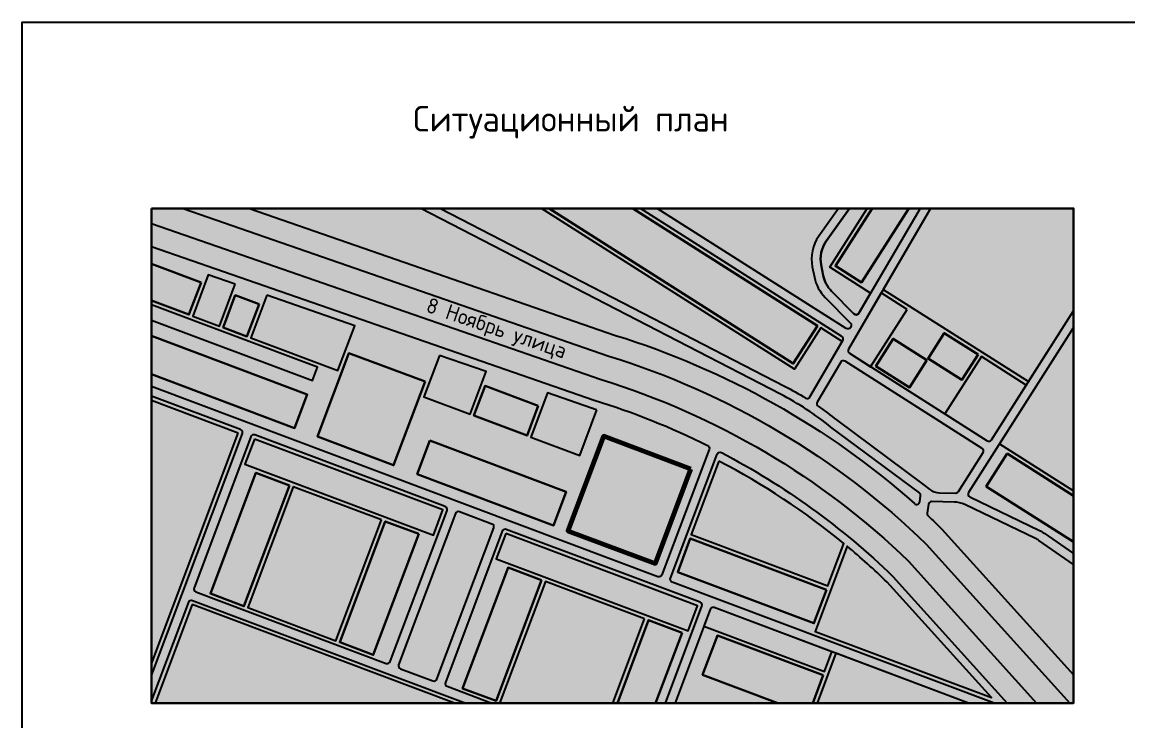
# Model space of a CAD drawing. Header units: inches. Extents: x -59797 to 874375, y -412711 to 5867.
# Drawn here: x 369539 to 391143, y -106446 to -92789 of the extents above; entities that cross this region are included whole.
import ezdxf

# ---------------------------------------------------------------- set-up
doc = ezdxf.new("R2010")
doc.units = ezdxf.units.IN
doc.header["$MEASUREMENT"] = 0
doc.styles.add('Annotative', font='GOST Common.ttf')
doc.styles.add('{18b73a54-fa43-428c-adcb-c1c7bbdf2c84}', font='Simplex.shx')

msp = doc.modelspace()

# ---------------------------------------------------------------- hatches: boundary and pattern name
at = {"true_color": 0xffd1a3, "transparency": 33554687}
h = msp.add_hatch(color=41, dxfattribs=at)
h.dxf.hatch_style = 1
h.paths.add_polyline_path([(382431.3317085218, -104726.8486420773), (381776.1129085355, -104480.4986387388), (381167.9623968166, -106098.0007418421), (381915.8041864762, -106098.0007418421)])
h.paths.add_polyline_path([(385188.7169564164, -105554.7101764872), (383122.9494935313, -104778.020280854), (382834.3680610488, -105545.5623036958), (384303.6923784964, -106098.0007418421), (384984.4498740437, -106098.0007418421)])
h.paths.add_polyline_path([(385255.3363765846, -103882.2079794493), (385008.9863732461, -104537.4267794355), (382347.1028495461, -103536.6084040107), (382593.4528528845, -102881.3896040244)])
h.paths.add_polyline_path([(377506.0714275755, -100968.6294220286), (377259.721424237, -101623.8482220148), (379921.6049479371, -102624.6665974397), (380167.9549512755, -101969.4477974535)])
h.paths.add_polyline_path([(379686.9867560433, -103695.0263130795), (379031.7679560564, -103448.6763097408), (378143.5403499646, -105811.1013890638), (378798.7591499516, -106057.4513924025)])
h.paths.add_polyline_path([(377287.7529298065, -102792.9593071944), (376632.5341298203, -102546.6093038559), (375744.3065237285, -104909.034383179), (376399.5253237147, -105155.3843865174)])
h.paths.add_polyline_path([(374760.4804155749, -101842.7521514608), (374105.2616155887, -101596.4021481223), (373217.034009497, -103958.8272274453), (373872.2528094832, -104205.1772307838)])
h.paths.add_polyline_path([(377411.5803790897, -99816.02822140988), (375924.5263793536, -99256.92375461623), (375310.1957817004, -100890.8630748286), (376797.2497814365, -101449.9675416222)])
h.paths.add_polyline_path([(372064.6738792961, -98922.7658048481), (372064.6738792961, -99670.60759450759), (374863.0322138661, -100722.7379440611), (375109.3822172045, -100067.5191440748)])
h.paths.add_polyline_path([(379622.1056378725, -100291.1118491983), (378583.6394234082, -99900.66799226761), (378365.6866235794, -100480.3585545658), (379404.1528380438, -100870.8024114965)])
h.paths.add_polyline_path([(374168.1033945455, -98303.51841598067), (373703.3247743138, -98128.77035525936), (373467.0094504504, -98757.29984915745), (373931.7880706821, -98932.04790987876)])
h.paths.add_polyline_path([(373034.0383699397, -97877.1311960115), (372064.6738792961, -97512.6682936783), (372064.6738792961, -98230.04792561338), (372797.723046076, -98505.6606899103)])
h.paths.add_polyline_path([(381470.2907970526, -96428.7938136686), (379836.495091474, -96428.7938136686), (384605.9549325235, -99464.01753753105), (385076.8974579219, -98723.99252893905)])
h.paths.add_polyline_path([(386861.7214040147, -96428.7938136686), (386145.1260468968, -96428.7938136686), (385429.372429241, -97553.50765556988), (385939.4087741044, -97878.0883136641)])
h.paths.add_polyline_path([(387216.3441776023, -99398.40482388053), (386557.5333941927, -98979.14600087274), (386218.4126240738, -99512.03024318797), (386877.2234074834, -99931.28906619576)])
h.paths.add_polyline_path([(388214.2757311309, -99284.77940457857), (387555.4649477187, -98865.52058156914), (387240.0884637925, -99361.09376224506), (387898.8992472047, -99780.35258525447)])
h.paths.add_polyline_path([(388785.0314052514, -101221.6832929349), (388376.5420146392, -101863.5713121614), (390080.7231809573, -102948.0905822995), (390080.7231809573, -102046.2450981499)])
at = {"true_color": 0xfee3a0, "transparency": 33554687}
h = msp.add_hatch(dxfattribs=at)
h.set_pattern_fill('ANSI31', color=41)
h.set_pattern_definition([(45, (0, 0), (-0.08838834764831845, 0.08838834764831845), [])])
h.paths.add_polyline_path([(374319.2932441564, -98128.71658424132), (374006.670219252, -98960.20219597287), (375709.8550189541, -99600.56779766417), (376038.8185804655, -98725.62114821526)], flags=17)
h.paths.add_polyline_path([(372064.6738792961, -98315.51555871523), (372064.6738792961, -98613.72985400684), (375211.1831710603, -99796.75844620669), (375309.4193135927, -99535.47910156252)])
h.paths.add_polyline_path([(373698.8543364976, -97913.34155729145), (373174.3478787607, -97731.26788158223), (372872.6051946454, -98533.81497600648), (373392.1273018802, -98729.14556306289)])
h.paths.add_polyline_path([(377690.0197311275, -99302.78001196409), (377385.7920275616, -100111.9365297306), (378290.8044750108, -100452.2042684694), (378603.7149645141, -99619.9540851652)], flags=17)
edge = h.paths.add_edge_path(flags=17)
edge.add_arc((376392.8686210113, -114165.7656515197), 14475.08997812029, 72.39897139119734, 72.83712768443456)
edge.add_line((380664.3079742612, -100335.2546079542), (379803.3454863653, -100036.3858285395))
edge.add_line((379803.3454863653, -100036.3858285395), (379479.0349866129, -100898.956697592))
edge.add_line((379479.0349866129, -100898.956697592), (380435.2650454915, -101258.4812994534))
edge.add_line((380435.2650454915, -101258.4812994534), (380769.9476971052, -100368.3235466838))
edge = h.paths.add_edge_path()
edge.add_line((376929.8131288714, -105427.3511958714), (377565.429107447, -105666.3309053183))
edge.add_arc((377586.5448220189, -105610.1692938909), 60.00000000000958, 249.3946790963726, 339.3946790969013)
edge.add_line((377642.7064334465, -105631.2850084623), (378753.9033448377, -102675.8269326141))
edge.add_arc((378697.7417334103, -102654.7112180423), 60.00000000000107, 339.3946790963548, 429.394679096249)
edge.add_line((378718.8574479823, -102598.5496066149), (378083.2414694379, -102359.5698971798))
edge.add_arc((378062.125754866, -102415.7315086071), 60.00000000001644, 69.3946790963157, 159.3946790963417)
edge.add_line((378005.9641434386, -102394.6157940353), (376894.7672320161, -105350.0738698722))
edge.add_arc((376950.9288434435, -105371.1895844441), 60.00000000002156, 159.3946790963027, 249.3946790961921)
h.paths.add_polyline_path([(378987.3396737362, -102784.9615306958), (378802.3592301353, -103276.9552901383), (382551.4562547844, -104686.5455896808), (382736.4366983885, -104194.5518302467)], flags=17)
h.paths.add_polyline_path([(374076.6525305788, -100938.6350911537), (373891.672086978, -101430.6288505789), (377573.4702278969, -102814.9160296494), (377758.4506714978, -102322.9222702242)])
h.paths.add_polyline_path([(376557.6519812506, -102518.4550177597), (374835.3625641449, -101870.9064375561), (373947.1349580532, -104233.3315168791), (375669.4243751589, -104880.8800970827)])
h.paths.add_polyline_path([(373761.2954815431, -100820.0667440917), (372064.6738792961, -100182.1687817796), (372064.6738792961, -105332.582900874)])
h.paths.add_polyline_path([(372860.9644151373, -104172.0091416853), (372136.8276273585, -106098.0007418421), (377983.5375344266, -106098.0007418421)])
h.paths.add_polyline_path([(381701.2307599658, -104452.3443526433), (379761.8689046128, -103723.1805991754), (378873.6412985211, -106085.6056784984), (378906.6085338357, -106098.0007418421), (381082.494763713, -106098.0007418421)])
h.paths.add_polyline_path([(385436.0853682628, -105124.1015605849), (385069.9175071466, -106098.0007418421), (388026.3717258848, -106098.0007418421)])
edge = h.paths.add_edge_path(flags=16)
edge.add_arc((383040.1117817487, -104287.3610686284), 60.00000000000968, 69.3946790962539, 159.3946790963417)
edge.add_line((382983.9501703213, -104266.2453540566), (382860.7339077101, -104593.9644960609))
edge.add_line((382860.7339077101, -104593.9644960609), (385216.8712425121, -105479.8280279169))
edge.add_line((385216.8712425121, -105479.8280279169), (385361.2032196936, -105095.9472744891))
edge.add_line((385361.2032196936, -105095.9472744891), (383061.2274963206, -104231.1994572011))
edge = h.paths.add_edge_path()
edge.add_arc((376712.2368479177, -113784.7835777915), 13986.65208712485, 45.94669336921483, 50.23012374508765)
edge.add_line((385659.5776240345, -103034.3636026319), (385033.9211454411, -104698.426446359))
edge.add_line((385033.9211454411, -104698.426446359), (388475.0398467569, -105992.2226615698))
edge.add_line((388475.0398467569, -105992.2226615698), (386437.5382483709, -103732.6718953331))
edge = h.paths.add_edge_path(flags=17)
edge.add_line((383150.4176015853, -101368.01003595), (382611.0604063981, -102802.5420814349))
edge.add_line((382611.0604063981, -102802.5420814349), (385283.4906626802, -103807.3258308797))
edge.add_line((385283.4906626802, -103807.3258308797), (385594.3849722109, -102980.4380953299))
edge.add_arc((376712.2368479178, -113784.7835777919), 13986.65208712503, 50.57670626045025, 62.59295648811582)
edge = h.paths.add_edge_path(flags=17)
edge.add_line((385532.1211676687, -99435.09459136157), (385074.8330902803, -100217.9406516425))
edge.add_arc((385126.641729942, -100248.203910826), 59.99999999999257, 149.7092881575284, 235.3671680069527)
edge.add_arc((381706.4538782072, -105199.9754028633), 5958.11647033427, 51.0662554975637, 55.36716800696962, ccw=False)
edge.add_line((385450.6611587396, -100565.3164386594), (387133.1746429041, -101819.6937859207))
edge.add_line((387133.1746429041, -101819.6937859207), (387271.932008978, -101923.142642889))
edge.add_arc((387465.0453283401, -101664.1171076233), 323.0897430045391, 233.2940800532556, 269.0178133546504)
edge.add_line((387459.5070689484, -101987.1593799619), (387779.352920174, -101992.6428396863))
edge.add_arc((387780.3814132498, -101932.6516553173), 60.00000000001095, 269.0178133545211, 327.5278422354843)
edge.add_line((387831.000559703, -101964.8650378212), (388315.4287229977, -101203.6491009064))
edge.add_arc((388264.8095765444, -101171.4357184025), 60.00000000000063, 327.5278422355258, 417.5278422355259)
edge.add_line((388297.0229590483, -101120.8165719492), (385616.1431898345, -99414.73870409193))
edge.add_arc((385583.9298073304, -99465.35785054498), 59.99999999997273, 57.52784223517948, 149.7092881575124)
edge = h.paths.add_edge_path(flags=17)
edge.add_line((389155.420108326, -99883.71174417868), (388281.7679264036, -99327.73058124853))
edge.add_line((388281.7679264036, -99327.73058124853), (387568.9712198722, -100447.7980213867))
edge.add_line((387568.9712198722, -100447.7980213867), (388392.0042553381, -100971.5658018177))
edge.add_arc((388424.2176378422, -100920.9466553646), 59.99999999994148, 237.5278422352264, 327.527842235561)
edge.add_line((388474.8367842955, -100953.1600378685), (389155.420108326, -99883.71174417868))
edge = h.paths.add_edge_path(flags=17)
edge.add_line((386829.1619690383, -98403.31058188835), (386322.9865176691, -98081.18694742356))
edge.add_line((386322.9865176691, -98081.18694742356), (385681.9876443319, -99178.53338493442))
edge.add_arc((385733.7962839936, -99208.79664411776), 59.99999999999879, 149.7092881576285, 237.5278422352019)
edge.add_line((385701.5829014895, -99259.41579057086), (386116.3652625132, -99523.37802201683))
edge.add_line((386116.3652625132, -99523.37802201683), (386829.1619690383, -98403.31058188835))
h.paths.add_polyline_path([(390080.7231809574, -98429.71815187151), (390080.7231809574, -96428.7938136686), (387288.207801341, -96428.7938136686), (386363.3667936958, -98012.05866360456), (389198.3712849969, -99816.21954890931)], flags=17)
h.paths.add_polyline_path([(390080.7231809574, -98759.2276474475), (388634.8253486042, -101031.268285326), (390080.7231809574, -101951.4193190485)], flags=17)
edge = h.paths.add_edge_path(flags=17)
edge.add_line((379687.4886964007, -96428.7938136686), (377710.9407479349, -96428.7938136686))
edge.add_line((377710.9407479349, -96428.7938136686), (384434.8554032305, -99903.28049072069))
edge.add_arc((381706.4538782026, -105199.9754028721), 5958.116470344061, 58.197896843402816, 62.74637183829549, ccw=False)
edge.add_arc((384877.9229753715, -100085.3386008763), 59.99999999998628, 238.1978968433701, 329.7092881576124)
edge.add_line((384929.7316150332, -100115.6018600597), (385562.2111267553, -99032.83998970948))
edge.add_line((385562.2111267553, -99032.83998970948), (385144.3896531935, -98766.94370561063))
edge.add_line((385144.3896531935, -98766.94370561063), (384630.4959511228, -99574.46090947444))
edge.add_line((384630.4959511228, -99574.46090947444), (379687.4886964007, -96428.7938136686))
edge = h.paths.add_edge_path(flags=17)
edge.add_line((386115.7856457038, -98085.15809583369), (385318.9290572976, -97578.04867416917))
edge.add_line((385318.9290572976, -97578.04867416917), (386050.3002677926, -96428.7938136686))
edge.add_line((386050.3002677926, -96428.7938136686), (385703.1660166552, -96428.7938136686))
edge.add_line((385703.1660166552, -96428.7938136686), (385248.8314696579, -97073.51390942546))
edge.add_arc((385739.285133233, -97419.13683095381), 599.9999999999898, 144.8276293813748, 191.2358446686579)
edge.add_line((385150.7850638767, -97536.04563458964), (385191.7291623919, -97742.15162546956))
edge.add_arc((385780.2292317482, -97625.2428218338), 599.9999999999762, 191.2358446686511, 224.6095368032884)
edge.add_line((385353.0837335143, -98046.60575724517), (385791.2542600299, -98490.78950510407))
edge.add_arc((385833.9688098532, -98448.65321156294), 59.99999999998131, 224.6095368032962, 329.7092881576285)
edge.add_line((385885.777449515, -98478.91647074628), (386115.7856457038, -98085.15809583369))
edge = h.paths.add_edge_path()
edge.add_line((390080.7231809574, -103387.438609365), (389405.1884621844, -102921.3801524053))
edge.add_arc((389121.2507926337, -103332.9374385882), 500.000000000096, 55.39780081447508, 64.3505994801385)
edge.add_line((389337.6823674637, -102882.2076155049), (387954.897912994, -102218.2217822977))
edge.add_arc((387738.4663381641, -102668.9516053811), 500.000000000186, 64.35059948015102, 89.0178133545635)
edge.add_line((387747.0371137954, -102169.0250689728), (387307.0581502028, -102161.4820387376))
edge.add_arc((387306.029657127, -102221.4732231066), 59.99999999998086, 89.01781335457616, 171.7565709958095)
edge.add_line((387246.6495869169, -102212.8704757643), (387221.4047540921, -102387.1217801342))
edge.add_arc((387280.7848243022, -102395.7245274766), 59.99999999998793, 171.756570995727, 227.2295267658689)
edge.add_arc((376392.8686209419, -114165.7656515877), 15973.73279416441, 45.893170424884374, 47.229526765830485, ccw=False)
edge.add_line((387510.5609483795, -102695.9331902219), (390080.7231809574, -105546.1945331206))
edge.add_line((373980.7342446363, -96428.7938136686), (381131.8968144886, -98911.20072302344))
edge.add_arc((376392.8686210121, -114165.7656515157), 15973.73279406386, 48.507660954841526, 72.74191614313048, ccw=False)
edge.add_arc((387015.5356724969, -102155.78929747), 59.99999999999202, 228.507660954882, 351.7565709957487)
edge.add_line((387074.9157427071, -102164.3920448124), (387091.6907424514, -102048.6033760363))
edge.add_arc((387032.3106722412, -102040.000628694), 60.00000000003301, 351.7565709958175, 413.2940800531699)
edge.add_line((387068.1731513593, -101991.8977951859), (385342.141942911, -100705.0763408896))
edge.add_arc((381706.4538782046, -105199.9754028679), 5781.206213345223, 51.03242124744302, 62.74748619478796)
edge.add_line((384353.7428940071, -100060.5001234222), (377325.5728218166, -96428.7938136686))
edge.add_line((385486.7415874384, -96428.7938136686), (385104.22099688, -96971.60684297433))
edge.add_arc((385739.2851332329, -97419.13683095387), 776.9102569941454, 144.8276293813663, 191.2358446686497)
edge.add_line((384977.2655663584, -97570.51624541641), (385018.2096648737, -97776.62223629637))
edge.add_arc((385780.2292317482, -97625.24282183379), 776.9102569941413, 191.2358446686529, 224.6095368037186)
edge.add_line((385227.1397004076, -98170.84479923504), (385721.5700115075, -98672.06041130706))
edge.add_arc((385678.8554616844, -98714.19670484855), 60.0000000000296, -30.29071184243162, 44.60953680373859, ccw=False)
edge.add_line((385730.6641013462, -98744.45996403196), (385722.9479040224, -98757.66956859818))
edge.add_arc((385671.1392643607, -98727.40630941477), 59.99999999998523, 237.5278422355184, 329.7092881575404, ccw=False)
edge.add_line((385638.9258818568, -98778.02545586803), (381947.41349458, -96428.7938136686))
at = {"true_color": 0xbad4c1, "transparency": 33554687}
h = msp.add_hatch(color=9, dxfattribs=at)
h.dxf.hatch_style = 1
h.paths.add_polyline_path([(373761.2954815431, -100820.0667440917), (372064.6738792961, -100182.1687817796), (372064.6738792961, -105332.582900874)])
h.paths.add_polyline_path([(374076.6525305788, -100938.6350911537), (373891.672086978, -101430.6288505789), (377573.4702278969, -102814.9160296494), (377758.4506714978, -102322.9222702242)])
h.paths.add_polyline_path([(376557.6519812506, -102518.4550177597), (374835.3625641449, -101870.9064375561), (373947.1349580532, -104233.3315168791), (375669.4243751589, -104880.8800970827)])
h.paths.add_polyline_path([(378987.3396737362, -102784.9615306958), (378802.3592301353, -103276.9552901383), (382551.4562547844, -104686.5455896808), (382736.4366983885, -104194.5518302467)])
h.paths.add_polyline_path([(381701.2307599658, -104452.3443526433), (379761.8689046128, -103723.1805991754), (378873.6412985211, -106085.6056784984), (378906.6085338357, -106098.0007418421), (381082.494763713, -106098.0007418421)])
edge = h.paths.add_edge_path()
edge.add_arc((376392.8686210113, -114165.7656515197), 14475.08997812029, 72.39897139119734, 72.83712768443456)
edge.add_line((380664.3079742612, -100335.2546079542), (379803.3454863653, -100036.3858285395))
edge.add_line((379803.3454863653, -100036.3858285395), (379479.0349866129, -100898.956697592))
edge.add_line((379479.0349866129, -100898.956697592), (380435.2650454915, -101258.4812994534))
edge.add_line((380435.2650454915, -101258.4812994534), (380769.9476971052, -100368.3235466838))
h.paths.add_polyline_path([(377690.0197311275, -99302.78001196409), (377385.7920275616, -100111.9365297306), (378290.8044750108, -100452.2042684694), (378603.7149645141, -99619.9540851652)])
h.paths.add_polyline_path([(372064.6738792961, -98315.51555871523), (372064.6738792961, -98613.72985400684), (375211.1831710603, -99796.75844620669), (375309.4193135927, -99535.47910156252)])
h.paths.add_polyline_path([(374319.2932441564, -98128.71658424132), (374006.670219252, -98960.20219597287), (375709.8550189541, -99600.56779766417), (376038.8185804655, -98725.62114821526)])
h.paths.add_polyline_path([(373698.8543364976, -97913.34155729145), (373174.3478787607, -97731.26788158223), (372872.6051946454, -98533.81497600648), (373392.1273018802, -98729.14556306289)])
edge = h.paths.add_edge_path()
edge.add_line((386115.7856457038, -98085.15809583369), (385318.9290572976, -97578.04867416917))
edge.add_line((385318.9290572976, -97578.04867416917), (386050.3002677926, -96428.7938136686))
edge.add_line((386050.3002677926, -96428.7938136686), (385703.1660166552, -96428.7938136686))
edge.add_line((385703.1660166552, -96428.7938136686), (385248.8314696579, -97073.51390942546))
edge.add_arc((385739.285133233, -97419.13683095381), 599.9999999999898, 144.8276293813748, 191.2358446686579)
edge.add_line((385150.7850638767, -97536.04563458964), (385191.7291623919, -97742.15162546956))
edge.add_arc((385780.2292317482, -97625.2428218338), 599.9999999999762, 191.2358446686511, 224.6095368032884)
edge.add_line((385353.0837335143, -98046.60575724517), (385791.2542600299, -98490.78950510407))
edge.add_arc((385833.9688098532, -98448.65321156294), 59.99999999998131, 224.6095368032962, 329.7092881576285)
edge.add_line((385885.777449515, -98478.91647074628), (386115.7856457038, -98085.15809583369))
h.paths.add_polyline_path([(390080.7231809574, -98429.71815187151), (390080.7231809574, -96428.7938136686), (387288.207801341, -96428.7938136686), (386363.3667936958, -98012.05866360456), (389198.3712849969, -99816.21954890931)])
edge = h.paths.add_edge_path()
edge.add_line((386829.1619690383, -98403.31058188835), (386322.9865176691, -98081.18694742356))
edge.add_line((386322.9865176691, -98081.18694742356), (385681.9876443319, -99178.53338493442))
edge.add_arc((385733.7962839936, -99208.79664411776), 59.99999999999879, 149.7092881576285, 237.5278422352019)
edge.add_line((385701.5829014895, -99259.41579057086), (386116.3652625132, -99523.37802201683))
edge.add_line((386116.3652625132, -99523.37802201683), (386829.1619690383, -98403.31058188835))
edge = h.paths.add_edge_path()
edge.add_line((389155.420108326, -99883.71174417868), (388281.7679264036, -99327.73058124853))
edge.add_line((388281.7679264036, -99327.73058124853), (387568.9712198722, -100447.7980213867))
edge.add_line((387568.9712198722, -100447.7980213867), (388392.0042553381, -100971.5658018177))
edge.add_arc((388424.2176378422, -100920.9466553646), 59.99999999994148, 237.5278422352264, 327.527842235561)
edge.add_line((388474.8367842955, -100953.1600378685), (389155.420108326, -99883.71174417868))
h.paths.add_polyline_path([(390080.7231809574, -98759.2276474475), (388634.8253486042, -101031.268285326), (390080.7231809574, -101951.4193190485)])
edge = h.paths.add_edge_path()
edge.add_line((385532.1211676687, -99435.09459136157), (385074.8330902803, -100217.9406516425))
edge.add_arc((385126.641729942, -100248.203910826), 59.99999999999257, 149.7092881575284, 235.3671680069527)
edge.add_arc((381706.4538782072, -105199.9754028633), 5958.11647033427, 51.0662554975637, 55.36716800696962, ccw=False)
edge.add_line((385450.6611587396, -100565.3164386594), (387133.1746429041, -101819.6937859207))
edge.add_line((387133.1746429041, -101819.6937859207), (387271.932008978, -101923.142642889))
edge.add_arc((387465.0453283401, -101664.1171076233), 323.0897430045391, 233.2940800532556, 269.0178133546504)
edge.add_line((387459.5070689484, -101987.1593799619), (387779.352920174, -101992.6428396863))
edge.add_arc((387780.3814132498, -101932.6516553173), 60.00000000001095, 269.0178133545211, 327.5278422354843)
edge.add_line((387831.000559703, -101964.8650378212), (388315.4287229977, -101203.6491009064))
edge.add_arc((388264.8095765444, -101171.4357184025), 60.00000000000063, 327.5278422355258, 417.5278422355259)
edge.add_line((388297.0229590483, -101120.8165719492), (385616.1431898345, -99414.73870409193))
edge.add_arc((385583.9298073304, -99465.35785054498), 59.99999999997273, 57.52784223517948, 149.7092881575124)
edge = h.paths.add_edge_path()
edge.add_arc((376712.2368479177, -113784.7835777915), 13986.65208712485, 45.94669336921483, 50.23012374508765)
edge.add_line((385659.5776240345, -103034.3636026319), (385033.9211454411, -104698.426446359))
edge.add_line((385033.9211454411, -104698.426446359), (388475.0398467569, -105992.2226615698))
edge.add_line((388475.0398467569, -105992.2226615698), (386437.5382483709, -103732.6718953331))
h.paths.add_polyline_path([(385436.0853682628, -105124.1015605849), (385069.9175071466, -106098.0007418421), (388026.3717258848, -106098.0007418421)])
edge = h.paths.add_edge_path()
edge.add_arc((383040.1117817487, -104287.3610686284), 60.00000000000968, 69.3946790962539, 159.3946790963417)
edge.add_line((382983.9501703213, -104266.2453540566), (382860.7339077101, -104593.9644960609))
edge.add_line((382860.7339077101, -104593.9644960609), (385216.8712425121, -105479.8280279169))
edge.add_line((385216.8712425121, -105479.8280279169), (385361.2032196936, -105095.9472744891))
edge.add_line((385361.2032196936, -105095.9472744891), (383061.2274963206, -104231.1994572011))
edge = h.paths.add_edge_path()
edge.add_line((376929.8131288714, -105427.3511958714), (377565.429107447, -105666.3309053183))
edge.add_arc((377586.5448220189, -105610.1692938909), 60.00000000000958, 249.3946790963726, 339.3946790969013)
edge.add_line((377642.7064334465, -105631.2850084623), (378753.9033448377, -102675.8269326141))
edge.add_arc((378697.7417334103, -102654.7112180423), 60.00000000000107, 339.3946790963548, 429.394679096249)
edge.add_line((378718.8574479823, -102598.5496066149), (378083.2414694379, -102359.5698971798))
edge.add_arc((378062.125754866, -102415.7315086071), 60.00000000001644, 69.3946790963157, 159.3946790963417)
edge.add_line((378005.9641434386, -102394.6157940353), (376894.7672320161, -105350.0738698722))
edge.add_arc((376950.9288434435, -105371.1895844441), 60.00000000002156, 159.3946790963027, 249.3946790961921)
h.paths.add_polyline_path([(372860.9644151373, -104172.0091416853), (372136.8276273585, -106098.0007418421), (377983.5375344266, -106098.0007418421)])
edge = h.paths.add_edge_path()
edge.add_line((379687.4886964007, -96428.7938136686), (377710.9407479349, -96428.7938136686))
edge.add_line((377710.9407479349, -96428.7938136686), (384434.8554032305, -99903.28049072069))
edge.add_arc((381706.4538782026, -105199.9754028721), 5958.116470344061, 58.197896843402816, 62.74637183829549, ccw=False)
edge.add_arc((384877.9229753715, -100085.3386008763), 59.99999999998628, 238.1978968433701, 329.7092881576124)
edge.add_line((384929.7316150332, -100115.6018600597), (385562.2111267553, -99032.83998970948))
edge.add_line((385562.2111267553, -99032.83998970948), (385144.3896531935, -98766.94370561063))
edge.add_line((385144.3896531935, -98766.94370561063), (384630.4959511228, -99574.46090947444))
edge.add_line((384630.4959511228, -99574.46090947444), (379687.4886964007, -96428.7938136686))
at = {"true_color": 0xdedede, "transparency": 33554687}
h = msp.add_hatch(color=254, dxfattribs=at)
h.dxf.hatch_style = 1
h.paths.add_polyline_path([(390080.7231809574, -98759.2276474475), (390080.7231809574, -98429.71815187151), (389198.3712849969, -99816.21954890931), (388474.8367842955, -100953.1600378685, -0.4142135623748285), (388392.0042553381, -100971.5658018177), (387568.9712198722, -100447.7980213867), (385701.5829014895, -99259.41579057086, -0.4031055768831052), (385681.9876443319, -99178.53338493442), (386322.9865176691, -98081.18694742356), (387288.207801341, -96428.7938136686), (387083.3266176434, -96428.7938136686), (385885.777449515, -98478.91647074628, -0.4936866384856656), (385791.2542600299, -98490.78950510407), (385353.0837335143, -98046.60575724517, -0.1466583130175318), (385191.7291623919, -97742.15162546957), (385150.7850638767, -97536.04563458965, -0.2053078769199524), (385248.8314696579, -97073.51390942547), (385703.1660166552, -96428.7938136686), (385486.7415874384, -96428.7938136686), (385104.2209968799, -96971.60684297436, 0.2053078769199463), (384977.2655663584, -97570.51624541645), (385018.2096648737, -97776.62223629636, 0.1466583130175364), (385227.1397004036, -98170.84479923091), (385721.5700115078, -98672.06041130738, -0.3389689299423128), (385730.664101346, -98744.45996403215), (385722.9479040223, -98757.6695685984, -0.4254094866033498), (385638.9258818568, -98778.02545586805), (381947.41349458, -96428.7938136686), (381617.9039990039, -96428.7938136686), (385553.4861702038, -98933.34836939062, -0.4031055768848362), (385573.0814273616, -99014.23077502724), (384929.7316150332, -100115.6018600597, -0.4219609960265088), (384846.3037558419, -100136.331001843, 0.0198490722854005), (384434.8554032296, -99903.28049072021), (377710.9407479349, -96428.7938136686), (377325.5728218166, -96428.7938136686), (384353.7428940063, -100060.5001234218, -0.051161181441761), (385342.1419429111, -100705.0763408896), (387068.1731513595, -101991.8977951861, -0.2751525572463298), (387091.6907424514, -102048.6033760364), (387074.9157427071, -102164.3920448124, -0.596408924708134), (386975.7844784815, -102200.7319562069, 0.1061377691199623), (381131.8968144886, -98911.20072302346), (373980.7342446363, -96428.7938136686), (372685.3635971918, -96428.7938136686), (380999.2376970481, -99314.81665364662, -0.1175705691038983), (387204.7102324562, -102991.0887805267), (390006.3016734699, -106098.0007418421), (390080.7231809574, -106098.0007418421), (390080.7231809574, -105546.1945331206), (387510.5609483795, -102695.9331902219, 0.005831020617463709), (387240.0410386481, -102439.7693220676, -0.2468867766165941), (387221.4047540921, -102387.1217801342), (387246.6495869169, -102212.8704757642, -0.3775631674667887), (387307.0581502028, -102161.4820387376), (387747.0371137955, -102169.0250689728, -0.1080485747501292), (387954.897912994, -102218.2217822977), (389337.6823674636, -102882.2076155048, -0.03908383606521163), (389405.1884621843, -102921.3801524052), (390080.7231809574, -103387.438609365), (390080.7231809574, -103172.5107452091), (389505.6514343654, -102775.7627418724, 0.03908383606519861), (389414.2602985132, -102722.7301578316), (388053.7226390066, -102069.4267969663, -0.4495371778495771), (388029.0752815329, -101983.1258356925)])
h.paths.add_polyline_path([(388315.4287229977, -101203.6491009064), (387831.000559703, -101964.8650378212, -0.2609932192898004), (387779.352920174, -101992.6428396863), (387459.5070689478, -101987.1593799618, -0.1571489954811399), (387271.9320089763, -101923.1426428878), (387133.1746429041, -101819.6937859207), (385450.6611587397, -100565.3164386594, 0.01876847433358762), (385092.5428101029, -100297.5725614639, -0.3921870789453372), (385074.8330902803, -100217.9406516426), (385532.1211676687, -99435.09459136157, -0.4254094866063162), (385616.1431898345, -99414.73870409193), (388297.0229590486, -101120.8165719494, -0.4142135623713812)], flags=16)
h.paths.add_polyline_path([(380848.9628310015, -99772.40427525979), (372064.673879296, -96723.08475909985), (372064.673879296, -97172.75109152921), (380716.5036077072, -100176.0895958045, -0.04083135386487804), (382932.501851304, -101064.6949756062, -0.3842567057704391), (382961.8663912929, -101139.494178909), (382039.0952686522, -103593.7948870264, -0.4142135623735355), (381961.8179426529, -103628.8407838819), (372064.673879296, -99907.69988695893), (372064.673879296, -100096.7011486752), (373808.1703047818, -100752.2231670456, -0.4142135623697311), (373843.2162016374, -100829.5004930442), (372064.673879296, -105559.9017530879), (372064.673879296, -106062.5897101309), (372793.1208380909, -104125.134318447, -0.414213562375973), (372870.3981640904, -104090.088421591), (378210.8563866343, -106098.0007418421), (378713.5443436774, -106098.0007418421), (377843.345082153, -105770.8221093211, -0.4142135623698794), (377808.2991852972, -105693.5447833225), (378919.4960966901, -102738.0867074583, -0.414213562376833), (378996.7734226896, -102703.0408106022), (382783.3115216265, -104126.708253201, -0.4142135623726843), (382818.357418482, -104203.9855792002), (382106.2431725993, -106098.0007418421), (382295.2444343044, -106098.0007418421), (382983.9501703213, -104266.2453540566, -0.4142135623734978), (383061.2274963206, -104231.1994572011), (385361.2032196936, -105095.9472744891), (388026.3717258848, -106098.0007418421), (388529.0596829279, -106098.0007418421), (382239.7339173515, -103733.3319878643, -0.4142135623731499), (382204.688020496, -103656.0546618651), (383115.5378801186, -101233.4610190743, -0.4509697651338888), (383199.5909985141, -101201.453632842, -0.07095484995919556), (386552.5899265746, -103621.3397005587), (388785.8660740629, -106098.0007418421), (389357.8670336561, -106098.0007418421), (386858.150862088, -103325.862749256, 0.1174307334937301)], flags=17)
h.paths.add_polyline_path([(378753.9033448379, -102675.8269326136), (377642.7064334465, -105631.2850084622, -0.41421356237645), (377565.4291074469, -105666.3309053183), (376929.8131288714, -105427.3511958714, -0.4142135623728336), (376894.7672320161, -105350.0738698722), (378005.9641434387, -102394.6157940352, -0.414213562373359), (378083.241469438, -102359.5698971798), (378718.8574479823, -102598.5496066149, -0.4142135623697522)], flags=17)
h.paths.add_polyline_path([(377840.3713915914, -102332.3560191777), (376729.1744801692, -105287.8140950135, -0.4142135623728742), (376651.89715417, -105322.859991869), (372932.6579389675, -103924.4956697511, -0.4142135623732168), (372897.6120421119, -103847.2183437519), (374008.8089535331, -100891.7602679158, -0.4142135623729807), (374086.0862795323, -100856.7143710603), (377805.3254947359, -102255.0786931784, -0.4142135623733254)], flags=17)
h.paths.add_polyline_path([(377758.4506714978, -102322.9222702242), (377573.4702278969, -102814.9160296494), (373891.672086978, -101430.6288505789), (374076.6525305788, -100938.6350911537)], flags=16)
h.paths.add_polyline_path([(377287.7529298065, -102792.9593071944), (376399.5253237147, -105155.3843865174), (375744.3065237285, -104909.034383179), (376632.5341298203, -102546.6093038559)], flags=16)
h.paths.add_polyline_path([(376557.6519812506, -102518.4550177597), (375669.4243751589, -104880.8800970827), (373947.1349580532, -104233.3315168791), (374835.3625641449, -101870.9064375561)], flags=16)
h.paths.add_polyline_path([(374760.4804155749, -101842.7521514608), (373872.2528094832, -104205.1772307838), (373217.034009497, -103958.8272274453), (374105.2616155887, -101596.4021481223)], flags=16)
h.paths.add_polyline_path([(380999.2376970482, -99314.81665364663), (372685.3635971918, -96428.7938136686), (372064.673879296, -96428.7938136686), (372064.673879296, -96723.08475909985), (380848.9628310015, -99772.40427525979, -0.1174307334937316), (386858.150862088, -103325.862749256), (389357.8670336561, -106098.0007418421), (390006.3016734699, -106098.0007418421), (387204.7102324563, -102991.0887805268, 0.1175705691038979)])
at = {"true_color": 0xfff3d7, "transparency": 33554687}
h = msp.add_hatch(color=7, dxfattribs=at)
h.dxf.hatch_style = 1
h.paths.add_polyline_path([(380716.5036077073, -100176.0895958045), (372064.673879296, -97172.75109152921), (372064.673879296, -97512.66829367829), (373034.0383699397, -97877.1311960115), (372797.723046076, -98505.6606899103), (372064.673879296, -98230.04792561337), (372064.673879296, -98315.5155587152), (375309.4193135927, -99535.47910156252), (375211.1831710603, -99796.75844620669), (372064.673879296, -98613.72985400683), (372064.673879296, -98922.76580484807), (375109.3822172045, -100067.5191440748), (374863.0322138661, -100722.7379440611), (372064.673879296, -99670.60759450756), (372064.673879296, -99907.69988695893), (381961.8179426529, -103628.8407838819, 0.4142135623735355), (382039.0952686522, -103593.7948870264), (382961.8663912929, -101139.494178909, 0.3842567057704481), (382932.501851304, -101064.6949756062, 0.04083135386487719)])
h.paths.add_polyline_path([(378365.6866235794, -100480.3585545658), (378583.6394234082, -99900.66799226761), (379622.1056378725, -100291.1118491983), (379404.1528380438, -100870.8024114965)], flags=16)
h.paths.add_polyline_path([(380167.9549512755, -101969.4477974535), (379921.6049479371, -102624.6665974397), (377259.721424237, -101623.8482220148), (377506.0714275755, -100968.6294220286)], flags=16)
h.paths.add_polyline_path([(379479.0349866129, -100898.956697592), (379803.3454863653, -100036.3858285395), (380664.3079742612, -100335.2546079542, -0.00191181981809469), (380769.9476971052, -100368.3235466838), (380435.2650454915, -101258.4812994534)], flags=16)
h.paths.add_polyline_path([(378290.8044750108, -100452.2042684694), (377385.7920275616, -100111.9365297306), (377690.0197311275, -99302.78001196409), (378603.7149645141, -99619.9540851652)], flags=16)
h.paths.add_polyline_path([(380894.1583419342, -100879.5555383047), (382606.2862834006, -101523.283593887), (381910.9668650387, -103372.6294381421), (380198.8389235723, -102728.9013825598)], flags=16)
h.paths.add_polyline_path([(376797.2497814365, -101449.9675416222), (375310.1957817004, -100890.8630748286), (375924.5263793536, -99256.92375461623), (377411.5803790897, -99816.02822140988)], flags=16)
h.paths.add_polyline_path([(375709.8550189541, -99600.56779766417), (374006.670219252, -98960.20219597287), (374319.2932441564, -98128.71658424132), (376038.8185804655, -98725.62114821526)], flags=16)
h.paths.add_polyline_path([(373931.7880706821, -98932.04790987876), (373467.0094504504, -98757.29984915745), (373703.3247743138, -98128.77035525936), (374168.1033945455, -98303.51841598067)], flags=16)
h.paths.add_polyline_path([(373392.1273018802, -98729.14556306289), (372872.6051946454, -98533.81497600648), (373174.3478787607, -97731.26788158223), (373698.8543364976, -97913.34155729145)], flags=16)
h.paths.add_polyline_path([(378996.7734226896, -102703.0408106022, 0.4142135623768387), (378919.4960966901, -102738.0867074583), (377808.2991852972, -105693.5447833225, 0.4142135623698794), (377843.345082153, -105770.8221093211), (378713.5443436774, -106098.0007418421), (378906.6085338357, -106098.0007418421), (378873.6412985211, -106085.6056784984), (379761.8689046128, -103723.1805991754), (381701.2307599658, -104452.3443526433), (381082.494763713, -106098.0007418421), (381167.9623968166, -106098.0007418421), (381776.1129085355, -104480.4986387388), (382431.3317085218, -104726.8486420773), (381915.8041864762, -106098.0007418421), (382106.2431725993, -106098.0007418421), (382818.357418482, -104203.9855792002, 0.4142135623726912), (382783.3115216265, -104126.708253201)])
h.paths.add_polyline_path([(379031.7679560564, -103448.6763097408), (379686.9867560433, -103695.0263130795), (378798.7591499516, -106057.4513924025), (378143.5403499646, -105811.1013890638)], flags=16)
h.paths.add_polyline_path([(378802.3592301353, -103276.9552901383), (378987.3396737362, -102784.9615306958), (382736.4366983885, -104194.5518302467), (382551.4562547844, -104686.5455896808)], flags=16)
h.paths.add_polyline_path([(377840.3713915914, -102332.3560191777, 0.4142135623733234), (377805.3254947359, -102255.0786931784), (374086.0862795323, -100856.7143710603, 0.4142135623729737), (374008.8089535331, -100891.7602679158), (372897.6120421119, -103847.2183437519, 0.4142135623732143), (372932.6579389675, -103924.4956697511), (376651.89715417, -105322.859991869, 0.4142135623728742), (376729.1744801692, -105287.8140950135)])
h.paths.add_polyline_path([(376399.5253237147, -105155.3843865174), (375744.3065237285, -104909.034383179), (376632.5341298203, -102546.6093038559), (377287.7529298065, -102792.9593071944)], flags=16)
h.paths.add_polyline_path([(373891.672086978, -101430.6288505789), (374076.6525305788, -100938.6350911537), (377758.4506714978, -102322.9222702242), (377573.4702278969, -102814.9160296494)], flags=16)
h.paths.add_polyline_path([(375669.4243751589, -104880.8800970827), (373947.1349580532, -104233.3315168791), (374835.3625641449, -101870.9064375561), (376557.6519812506, -102518.4550177597)], flags=16)
h.paths.add_polyline_path([(373872.2528094832, -104205.1772307838), (373217.034009497, -103958.8272274453), (374105.2616155887, -101596.4021481223), (374760.4804155749, -101842.7521514608)], flags=16)
h.paths.add_polyline_path([(386363.3667936958, -98012.05866360456), (386322.9865176691, -98081.18694742356), (386829.1619690383, -98403.31058188835), (386116.3652625132, -99523.37802201683), (387568.9712198722, -100447.7980213867), (388281.7679264036, -99327.73058124853), (389155.420108326, -99883.71174417868), (389198.3712849969, -99816.21954890931)])
h.paths.add_polyline_path([(387555.4649477187, -98865.52058156914), (388214.2757311309, -99284.77940457857), (387898.8992472047, -99780.35258525447), (387240.0884637925, -99361.09376224506)], flags=16)
h.paths.add_polyline_path([(387216.3441776023, -99398.40482388053), (386877.2234074834, -99931.28906619576), (386218.4126240738, -99512.03024318797), (386557.5333941927, -98979.14600087274)], flags=16)
h.paths.add_polyline_path([(388376.5420146392, -101863.5713121614), (388785.0314052514, -101221.6832929349), (390080.7231809574, -102046.2450981499), (390080.7231809574, -101951.4193190485), (388634.8253486042, -101031.268285326), (388029.0752815329, -101983.1258356925, 0.4495371778495763), (388053.7226390066, -102069.4267969663), (389414.2602985132, -102722.7301578316, -0.03908383606519761), (389505.6514343654, -102775.7627418724), (390080.7231809574, -103172.5107452091), (390080.7231809574, -102948.0905822995)])
h.paths.add_polyline_path([(382834.3680610488, -105545.5623036958), (383122.9494935313, -104778.020280854), (385188.7169564164, -105554.7101764872), (384984.4498740437, -106098.0007418421), (385069.9175071466, -106098.0007418421), (385436.0853682628, -105124.1015605849), (385361.2032196936, -105095.9472744891), (385216.8712425121, -105479.8280279169), (382860.7339077101, -104593.9644960609), (382295.2444343044, -106098.0007418421), (384303.6923784964, -106098.0007418421)], flags=17)
h.paths.add_polyline_path([(386552.5899265745, -103621.3397005587, 0.07095484995919484), (383199.5909985141, -101201.453632842, 0.4509697651338768), (383115.5378801186, -101233.4610190743), (382204.688020496, -103656.0546618651, 0.4142135623731487), (382239.7339173515, -103733.3319878643), (388529.0596829279, -106098.0007418421), (388785.8660740629, -106098.0007418421)])
h.paths.add_polyline_path([(382347.1028495461, -103536.6084040107), (382593.4528528845, -102881.3896040244), (385255.3363765846, -103882.2079794493), (385008.9863732461, -104537.4267794355)], flags=16)
h.paths.add_polyline_path([(382611.0604063981, -102802.5420814349), (383150.4176015853, -101368.01003595, -0.05247887928751468), (385594.3849722109, -102980.4380953299), (385283.4906626802, -103807.3258308797)], flags=16)
h.paths.add_polyline_path([(385033.9211454411, -104698.426446359), (385659.5776240345, -103034.3636026319, -0.01869216737495255), (386437.5382483709, -103732.6718953331), (388475.0398467569, -105992.2226615698)], flags=16)
h.paths.add_polyline_path([(373843.2162016374, -100829.5004930442, 0.414213562369727), (373808.1703047818, -100752.2231670456), (372064.673879296, -100096.7011486752), (372064.673879296, -100182.1687817796), (373761.2954815431, -100820.0667440917), (372064.673879296, -105332.5829008742), (372064.673879296, -105559.9017530879)])
h.paths.add_polyline_path([(372870.3981640904, -104090.088421591, 0.4142135623759686), (372793.1208380909, -104125.134318447), (372064.673879296, -106062.5897101309), (372064.673879296, -106098.0007418421), (372136.8276273585, -106098.0007418421), (372860.9644151373, -104172.0091416853), (377983.5375344266, -106098.0007418421), (378210.8563866343, -106098.0007418421)])
h.paths.add_polyline_path([(381617.9039990039, -96428.7938136686), (381470.2907970526, -96428.7938136686), (385076.8974579219, -98723.99252893905), (384605.9549325235, -99464.01753753105), (379836.495091474, -96428.7938136686), (379687.4886964007, -96428.7938136686), (384630.4959511228, -99574.46090947444), (385144.3896531935, -98766.94370561063), (385562.2111267553, -99032.83998970946), (385573.0814273616, -99014.23077502724, 0.4031055768848169), (385553.4861702038, -98933.34836939062)])
h.paths.add_polyline_path([(387083.3266176434, -96428.7938136686), (386861.7214040147, -96428.7938136686), (385939.4087741044, -97878.0883136641), (385429.372429241, -97553.50765556988), (386145.1260468968, -96428.7938136686), (386050.3002677926, -96428.7938136686), (385318.9290572976, -97578.04867416917), (386115.7856457038, -98085.15809583367)])
at = {"true_color": 0xbad4c1, "transparency": 33554687}
h = msp.add_hatch(color=9, dxfattribs=at)
h.dxf.hatch_style = 1
h.paths.add_polyline_path([(377325.5728218166, -96428.7938136686), (373980.7342446363, -96428.7938136686), (381131.8968144887, -98911.20072302347, -0.1061377691199614), (386975.7844784815, -102200.7319562069, 0.5964089247081082), (387074.9157427071, -102164.3920448124), (387091.6907424514, -102048.6033760364, 0.2751525572463257), (387068.1731513595, -101991.8977951861), (385342.1419429111, -100705.0763408896, 0.05116118144169673), (384353.7428940076, -100060.5001234225)])
h.paths.add_polyline_path([(385104.2209968799, -96971.60684297436), (385486.7415874384, -96428.7938136686), (381947.41349458, -96428.7938136686), (385638.9258818568, -98778.02545586805, 0.4636845514566152), (385726.3832728653, -98750.81783487413, 0.3750016285523562), (385721.5700115078, -98672.06041130738), (385227.1397004036, -98170.84479923091, -0.1466583130175375), (385018.2096648737, -97776.62223629636), (384977.2655663584, -97570.51624541645, -0.2053078769199443)], flags=17)
h.paths.add_polyline_path([(387954.897912994, -102218.2217822977, 0.1080485747501289), (387747.0371137955, -102169.0250689728), (387307.0581502028, -102161.4820387376, 0.3775631674667911), (387246.6495869169, -102212.8704757642), (387221.4047540921, -102387.1217801342, 0.246886776616599), (387240.0410386481, -102439.7693220676, -0.005831020617464505), (387510.5609483795, -102695.933190222), (390080.7231809574, -105546.1945331206), (390080.7231809574, -103387.438609365), (389405.1884621843, -102921.3801524052, 0.03908383606521186), (389337.6823674636, -102882.2076155048)])
at = {"true_color": 0xff8861, "transparency": 33554687}
h = msp.add_hatch(color=11, dxfattribs=at)
h.dxf.hatch_style = 1
h.paths.add_polyline_path([(382606.2862834006, -101523.283593887), (380894.1583419342, -100879.5555383047), (380198.8389235723, -102728.9013825598), (381910.9668650387, -103372.6294381421)])
at = {"true_color": 0xbad4c1, "transparency": 33554687}
h = msp.add_hatch(color=9, dxfattribs=at)
h.dxf.hatch_style = 1
h.paths.add_polyline_path([(385283.4906626802, -103807.3258308797), (385594.3849722109, -102980.4380953299, 0.0524788792875147), (383150.4176015853, -101368.01003595), (382611.0604063981, -102802.5420814349)])

# ---------------------------------------------------------------- linework, layer by layer
at = {"color": 7}
msp.add_lwpolyline([(369538.6208660007, -152789.1383783221), (369538.6208660007, -92789.13837832212), (449538.6208660007, -92789.13837832212), (449538.6208660007, -152789.1383783221), (369538.6208660007, -152789.1383783221)], dxfattribs=at)
at = {"color": 7, "lineweight": 30}
for points in [[(372064.673879296, -96428.7938136686), (390080.7231809574, -96428.7938136686), (390080.7231809574, -106098.0007418421), (372064.673879296, -106098.0007418421)], [(381470.2907970526, -96428.7938136686), (379836.495091474, -96428.7938136686), (384605.9549325235, -99464.01753753105), (385076.8974579219, -98723.99252893905)], [(386861.7214040147, -96428.7938136686), (386145.1260468968, -96428.7938136686), (385429.372429241, -97553.50765556988), (385939.4087741044, -97878.0883136641)], [(373034.0383699397, -97877.1311960115), (372064.6738792961, -97512.6682936783), (372064.6738792961, -98230.04792561338), (372797.723046076, -98505.6606899103)], [(374168.1033945455, -98303.51841598067), (373703.3247743138, -98128.77035525936), (373467.0094504504, -98757.29984915745), (373931.7880706821, -98932.04790987876)], [(372064.6738792961, -98922.7658048481), (372064.6738792961, -99670.60759450759), (374863.0322138661, -100722.7379440611), (375109.3822172045, -100067.5191440748)], [(388214.2757311309, -99284.77940457857), (387555.4649477187, -98865.52058156914), (387240.0884637925, -99361.09376224506), (387898.8992472047, -99780.35258525447)], [(387216.3441776023, -99398.40482388053), (386557.5333941927, -98979.14600087274), (386218.4126240738, -99512.03024318797), (386877.2234074834, -99931.28906619576)], [(377411.5803790897, -99816.02822140988), (375924.5263793536, -99256.92375461623), (375310.1957817004, -100890.8630748286), (376797.2497814365, -101449.9675416222)], [(379622.1056378725, -100291.1118491983), (378583.6394234082, -99900.66799226761), (378365.6866235794, -100480.3585545658), (379404.1528380438, -100870.8024114965)], [(377506.0714275755, -100968.6294220286), (377259.721424237, -101623.8482220148), (379921.6049479371, -102624.6665974397), (380167.9549512755, -101969.4477974535)], [(388785.0314052514, -101221.6832929349), (388376.5420146392, -101863.5713121614), (390080.7231809573, -102948.0905822995), (390080.7231809573, -102046.2450981499)], [(374760.4804155749, -101842.7521514608), (374105.2616155887, -101596.4021481223), (373217.034009497, -103958.8272274453), (373872.2528094832, -104205.1772307838)], [(377287.7529298065, -102792.9593071944), (376632.5341298203, -102546.6093038559), (375744.3065237285, -104909.034383179), (376399.5253237147, -105155.3843865174)], [(385255.3363765846, -103882.2079794493), (385008.9863732461, -104537.4267794355), (382347.1028495461, -103536.6084040107), (382593.4528528845, -102881.3896040244)], [(379686.9867560433, -103695.0263130795), (379031.7679560564, -103448.6763097408), (378143.5403499646, -105811.1013890638), (378798.7591499516, -106057.4513924025)], [(382431.3317085218, -104726.8486420773), (381776.1129085355, -104480.4986387388), (381167.9623968166, -106098.0007418421), (381915.8041864762, -106098.0007418421)], [(385188.7169564164, -105554.7101764872), (383122.9494935313, -104778.020280854), (382834.3680610488, -105545.5623036958), (384303.6923784964, -106098.0007418421), (384984.4498740437, -106098.0007418421)]]:
    msp.add_lwpolyline(points, close=True, dxfattribs=at)
at = {"color": 7}
for points in [[(372685.3635971918, -96428.7938136686), (380999.2376970481, -99314.81665364659, -0.1175705691038992), (387204.7102324563, -102991.0887805268), (390006.3016734699, -106098.0007418421)], [(373980.7342446363, -96428.7938136686), (381131.8968144886, -98911.20072302344, -0.1061377691199633), (386975.7844784815, -102200.7319562069, 0.5964089247079355), (387074.9157427071, -102164.3920448124), (387091.6907424514, -102048.6033760363, 0.2751525572474714), (387068.1731513593, -101991.8977951859), (385342.141942911, -100705.0763408896, 0.05116118144172356), (384353.7428940071, -100060.5001234222), (377325.5728218166, -96428.7938136686)], [(377710.9407479349, -96428.7938136686), (384434.8554032295, -99903.28049072012, -0.01984907228541049), (384846.3037558419, -100136.331001843, 0.4219609960257164), (384929.7316150331, -100115.6018600598), (385573.0814273616, -99014.23077502733, 0.4031055768852688), (385553.4861702038, -98933.34836939062), (381617.9039990039, -96428.7938136686)], [(385486.7415874384, -96428.7938136686), (385104.22099688, -96971.60684297433, 0.2053078769199416), (384977.2655663584, -97570.51624541641), (385018.2096648737, -97776.62223629637, 0.1466583130194443), (385227.1397004076, -98170.84479923504), (385721.5700115075, -98672.06041130706, -0.338968929943339), (385730.6641013462, -98744.45996403196), (385722.9479040224, -98757.66956859818, -0.4254094866047234), (385638.9258818568, -98778.02545586803), (381947.41349458, -96428.7938136686)], [(387083.3266176434, -96428.7938136686), (385885.7774495149, -98478.91647074636, -0.4936866384828708), (385791.2542600302, -98490.78950510439), (385353.0837335174, -98046.60575724834, -0.146658313019442), (385191.7291623919, -97742.15162546955), (385150.7850638767, -97536.0456345896, -0.2053078769199418), (385248.8314696579, -97073.51390942544), (385703.1660166552, -96428.7938136686)], [(387288.207801341, -96428.7938136686), (385681.9876443319, -99178.53338493434, 0.4031055768835007), (385701.5829014895, -99259.41579057086), (388392.0042553383, -100971.5658018179, 0.4142135623731121), (388474.8367842955, -100953.1600378685), (390080.7231809574, -98429.71815187151)], [(372064.673879296, -96723.08475909985), (380848.9628310015, -99772.40427525979, -0.1174307334937306), (386858.150862088, -103325.862749256), (389357.8670336561, -106098.0007418422)], [(372064.673879296, -97172.75109152921), (380716.5036077073, -100176.0895958045, -0.04083135386487718), (382932.501851304, -101064.6949756062, -0.3842567057704585), (382961.8663912929, -101139.494178909), (382039.0952686522, -103593.7948870264, -0.4142135623730347), (381961.817942653, -103628.8407838819), (372064.6738792961, -99907.69988695894)], [(390080.7231809573, -98759.22764744754), (388029.0752815329, -101983.1258356925, 0.4495371778495814), (388053.7226390066, -102069.4267969663), (389414.2602985133, -102722.7301578317, -0.03908383606521063), (389505.6514343655, -102775.7627418725), (390080.7231809574, -103172.5107452091)], [(372064.6738792961, -105559.9017530877), (373843.2162016372, -100829.5004930448, 0.4142135623730641), (373808.1703047816, -100752.2231670456), (372064.6738792961, -100096.7011486752)], [(388529.0596829279, -106098.0007418422), (382239.7339173515, -103733.3319878643, -0.4142135623731242), (382204.688020496, -103656.0546618651), (383115.5378801186, -101233.4610190743, -0.4509697651340689), (383199.5909985141, -101201.453632842, -0.07095484995919486), (386552.5899265746, -103621.3397005587), (388785.8660740629, -106098.0007418422)], [(390080.7231809574, -103387.438609365), (389405.1884621844, -102921.3801524053, 0.03908383606521194), (389337.6823674637, -102882.2076155049), (387954.897912994, -102218.2217822977, 0.1080485747501259), (387747.0371137954, -102169.0250689728), (387307.0581502028, -102161.4820387376, 0.3775631674671612), (387246.6495869169, -102212.8704757643), (387221.4047540921, -102387.1217801342, 0.2468867766166193), (387240.0410386481, -102439.7693220676, -0.005831020617463298), (387510.5609483795, -102695.9331902219), (390080.7231809574, -105546.1945331206)], [(382106.2431725993, -106098.0007418421), (382818.357418482, -104203.9855792002, 0.4142135623725406), (382783.3115216265, -104126.708253201), (378996.7734226895, -102703.0408106022, 0.4142135623730037), (378919.4960966903, -102738.0867074577), (377808.2991852972, -105693.5447833224, 0.4142135623701911), (377843.3450821529, -105770.8221093211), (378713.5443436774, -106098.0007418421)], [(372064.6738792961, -106062.5897101307), (372793.1208380911, -104125.1343184465, -0.4142135623731866), (372870.3981640904, -104090.088421591), (378210.8563866343, -106098.0007418421)], [(388026.3717258848, -106098.0007418421), (383061.2274963206, -104231.1994572011, 0.414213562373449), (382983.9501703213, -104266.2453540566), (382296.3744288553, -106094.9952875553)]]:
    msp.add_lwpolyline(points, format="xyb", dxfattribs=at)
for points in [[(379687.4886964007, -96428.7938136686), (377710.9407479349, -96428.7938136686), (384434.8554032305, -99903.28049072069, -0.01984907228535615), (384846.3037558419, -100136.331001843, 0.4219609960264705), (384929.7316150332, -100115.6018600597), (385562.2111267553, -99032.83998970948), (385144.3896531935, -98766.94370561063), (384630.4959511228, -99574.46090947444)], [(386115.7856457038, -98085.15809583369), (385318.9290572976, -97578.04867416917), (386050.3002677926, -96428.7938136686), (385703.1660166552, -96428.7938136686), (385248.8314696579, -97073.51390942546, 0.2053078769199472), (385150.7850638767, -97536.04563458964), (385191.7291623919, -97742.15162546956, 0.146658313017535), (385353.0837335143, -98046.60575724517), (385791.2542600299, -98490.78950510407, 0.4936866384856657), (385885.777449515, -98478.91647074628)], [(386829.1619690383, -98403.31058188835), (386322.9865176691, -98081.18694742356), (385681.9876443319, -99178.53338493442, 0.4031055768831013), (385701.5829014895, -99259.41579057086), (386116.3652625132, -99523.37802201683)], [(389155.420108326, -99883.71174417868), (388281.7679264036, -99327.73058124853), (387568.9712198722, -100447.7980213867), (388392.0042553381, -100971.5658018177, 0.4142135623748299), (388474.8367842955, -100953.1600378685)], [(385532.1211676687, -99435.09459136157), (385074.8330902803, -100217.9406516425, 0.3921870789451433), (385092.5428101029, -100297.5725614639, -0.01876847433358871), (385450.6611587396, -100565.3164386594), (387133.1746429041, -101819.6937859207), (387271.932008978, -101923.142642889, 0.1571489954800565), (387459.5070689484, -101987.1593799619), (387779.352920174, -101992.6428396863, 0.2609932192895681), (387831.000559703, -101964.8650378212), (388315.4287229977, -101203.6491009064, 0.4142135623731502), (388297.0229590483, -101120.8165719492), (385616.1431898345, -99414.73870409193, 0.4254094866063171)], [(380769.9476971052, -100368.3235466838, 0.001911819818094583), (380664.3079742612, -100335.2546079542), (379803.3454863653, -100036.3858285395), (379479.0349866129, -100898.956697592), (380435.2650454915, -101258.4812994534)], [(376729.1744801692, -105287.8140950135), (377840.3713915914, -102332.3560191777, 0.4142135623731242), (377805.3254947359, -102255.0786931784), (374086.0862795323, -100856.7143710603, 0.4142135623731555), (374008.8089535331, -100891.7602679158), (372897.6120421119, -103847.2183437519, 0.414213562373147), (372932.6579389675, -103924.4956697511), (376651.89715417, -105322.859991869, 0.4142135623728742)], [(383150.4176015853, -101368.01003595), (382611.0604063981, -102802.5420814349), (385283.4906626802, -103807.3258308797), (385594.3849722109, -102980.4380953299, 0.0524788792875147)], [(376929.8131288714, -105427.3511958714), (377565.429107447, -105666.3309053183, 0.4142135623758612), (377642.7064334465, -105631.2850084623), (378753.9033448377, -102675.8269326141, 0.4142135623725636), (378718.8574479823, -102598.5496066149), (378083.2414694379, -102359.5698971798, 0.4142135623731866), (378005.9641434386, -102394.6157940353), (376894.7672320161, -105350.0738698722, 0.4142135623728208)], [(386437.5382483709, -103732.6718953331, 0.01869216737495161), (385659.5776240345, -103034.3636026319), (385033.9211454411, -104698.426446359), (388475.0398467569, -105992.2226615698)], [(383061.2274963206, -104231.1994572011, 0.4142135623735), (382983.9501703213, -104266.2453540566), (382860.7339077101, -104593.9644960609), (385216.8712425121, -105479.8280279169), (385361.2032196936, -105095.9472744891)]]:
    msp.add_lwpolyline(points, format="xyb", close=True, dxfattribs=at)
for points in [[(390080.7231809574, -98429.71815187151), (390080.7231809574, -96428.7938136686), (387288.207801341, -96428.7938136686), (386363.3667936958, -98012.05866360456), (389198.3712849969, -99816.21954890931)], [(373698.8543364976, -97913.34155729145), (373174.3478787607, -97731.26788158223), (372872.6051946454, -98533.81497600648), (373392.1273018802, -98729.14556306289)], [(374319.2932441564, -98128.71658424132), (374006.670219252, -98960.20219597287), (375709.8550189541, -99600.56779766417), (376038.8185804655, -98725.62114821526)], [(372064.6738792961, -98315.51555871523), (372064.6738792961, -98613.72985400684), (375211.1831710603, -99796.75844620669), (375309.4193135927, -99535.47910156252)], [(390080.7231809574, -98759.2276474475), (388634.8253486042, -101031.268285326), (390080.7231809574, -101951.4193190485)], [(377690.0197311275, -99302.78001196409), (377385.7920275616, -100111.9365297306), (378290.8044750108, -100452.2042684694), (378603.7149645141, -99619.9540851652)], [(373761.2954815431, -100820.0667440917), (372064.6738792961, -100182.1687817796), (372064.6738792961, -105332.582900874)], [(374076.6525305788, -100938.6350911537), (373891.672086978, -101430.6288505789), (377573.4702278969, -102814.9160296494), (377758.4506714978, -102322.9222702242)], [(376557.6519812506, -102518.4550177597), (374835.3625641449, -101870.9064375561), (373947.1349580532, -104233.3315168791), (375669.4243751589, -104880.8800970827)], [(378987.3396737362, -102784.9615306958), (378802.3592301353, -103276.9552901383), (382551.4562547844, -104686.5455896808), (382736.4366983885, -104194.5518302467)], [(381701.2307599658, -104452.3443526433), (379761.8689046128, -103723.1805991754), (378873.6412985211, -106085.6056784984), (378906.6085338357, -106098.0007418421), (381082.494763713, -106098.0007418421)], [(372860.9644151373, -104172.0091416853), (372136.8276273585, -106098.0007418421), (377983.5375344266, -106098.0007418421)], [(385436.0853682628, -105124.1015605849), (385069.9175071466, -106098.0007418421), (388026.3717258848, -106098.0007418421)]]:
    msp.add_lwpolyline(points, close=True, dxfattribs=at)
at = {"color": 1, "lineweight": 60}
msp.add_lwpolyline([(382606.2862834006, -101523.283593887), (380894.1583419342, -100879.5555383047), (380198.8389235723, -102728.9013825598), (381910.9668650387, -103372.6294381421)], close=True, dxfattribs=at)

# ---------------------------------------------------------------- texts
at = {"color": 7, "lineweight": 9, "style": 'Annotative'}
msp.add_text('8 Ноябрь улица', height=300, rotation=341.1680540896171, dxfattribs=at).set_placement((377409.2317091831, -98445.63870236347))
at = {"color": 7, "insert": (377180.1289859509, -94427.86574120872), "char_height": 500, "attachment_point": 1, "style": '{18b73a54-fa43-428c-adcb-c1c7bbdf2c84}'}
msp.add_mtext_dynamic_manual_height_columns('{\\fGOST Common|b0|i0|c204|p34;Ситуационный план\\P\\fGOST Common|b0|i0|c0|p34;      }', width=8308.347497519571, gutter_width=11072.21504603513, heights=[0], dxfattribs=at)

doc.saveas('drawing.dxf')
